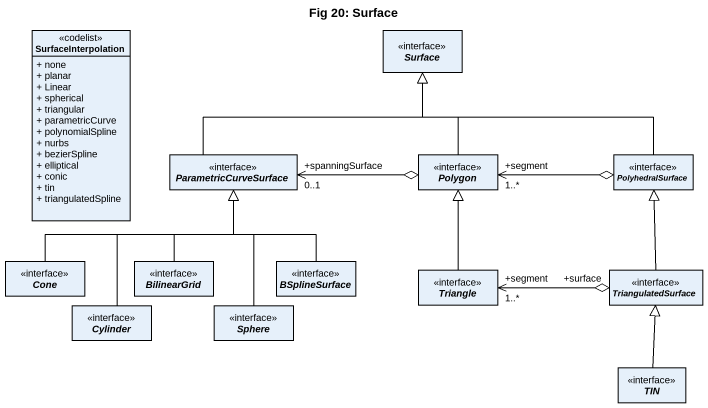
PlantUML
@startuml
title Fig 20: Surface
hide circle
hide empty members
skinparam classAttributeIconSize 0
class SurfaceInterpolation <<codelist>> {
  + none
  + planar
  + Linear
  + spherical
  + triangular
  + parametricCurve
  + polynomialSpline
  + nurbs
  + bezierSpline
  + elliptical
  + conic
  + tin
  + triangulatedSpline
}
interface Surface
interface ParametricCurveSurface
interface Polygon
interface PolyhedralSurface
interface Cone
interface BilinearGrid
interface BSplineSurface
interface Triangle
interface TriangulatedSurface
interface Cylinder
interface Sphere
interface TIN
ParametricCurveSurface -up-|> Surface
ParametricCurveSurface "+spanningSurface\n0..1" <-right-o Polygon
Polygon -up-|> Surface
Polygon "+segment\n1..*" <-right-o PolyhedralSurface
PolyhedralSurface -left-|> Surface
Cone -right-|> ParametricCurveSurface
BilinearGrid -up-|> ParametricCurveSurface
BSplineSurface -up-|> ParametricCurveSurface
Triangle -up-|> Polygon
Triangle "+segment\n1..*" <-right-o "+surface" TriangulatedSurface
TriangulatedSurface -up-|> PolyhedralSurface
Cylinder -up-|> ParametricCurveSurface
Sphere -up-|> ParametricCurveSurface
TIN -up-|> TriangulatedSurface
@enduml
